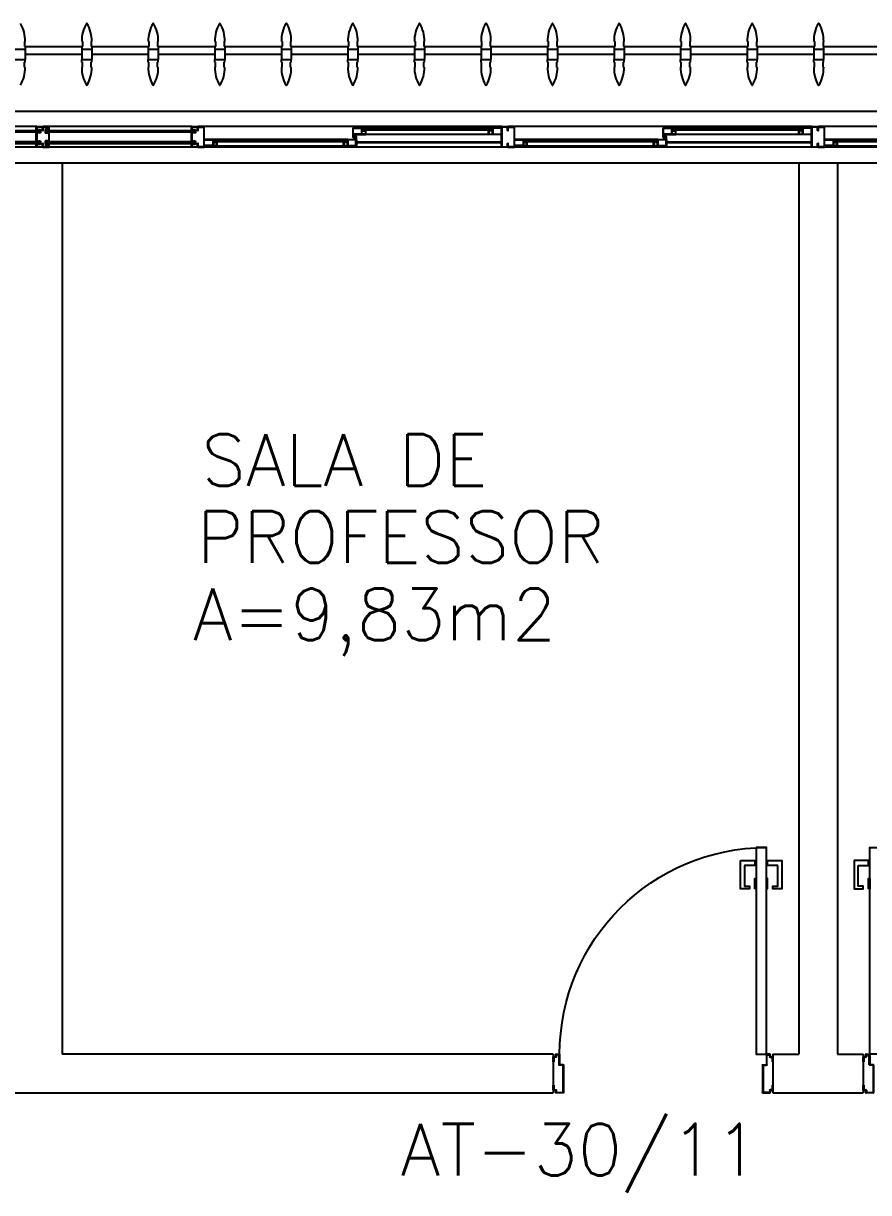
# Model space of a CAD drawing. Header units: millimetres. Extents: x 2128 to 2646, y 1972 to 2207.
# Drawn here: x 2336.761 to 2340.032, y 2021.379 to 2025.905 of the extents above; entities that cross this region are included whole.
import ezdxf

# ---------------------------------------------------------------- set-up
doc = ezdxf.new("R2010")
doc.units = ezdxf.units.MM
for name, color, linetype in [('AR-ALV', 2, 'Continuous'), ('AR-BRISES', 1, 'Continuous'), ('AR-ESQ', 1, 'Continuous'), ('AR-PORTA', 1, 'Continuous'), ('BR-PAINEL', 1, 'Continuous'), ('BR-SUPORTE', 1, 'Continuous'), ('DT-ESQ-BAGUETE-C', 1, 'Continuous'), ('DT-ESQ-BAGUETE-V', 1, 'Continuous'), ('DT-ESQ-CHAPA DOBRADA-V', 1, 'Continuous'), ('DT-ESQ-MARCO-V', 1, 'Continuous'), ('DT-ESQ-PERFIL CADEIRA-C', 2, 'Continuous'), ('DT-ESQ-PERFIL CADEIRA-V', 2, 'Continuous'), ('DT-ESQ-PERFIL U SIMPLES-C', 2, 'Continuous'), ('DT-ESQ-PERFIL U-C', 2, 'Continuous'), ('DT-ESQ-PERFIL U-V', 1, 'Continuous'), ('DT-ESQ-VIDRO-C', 2, 'Continuous'), ('DT-ESQ-VIDRO-V', 71, 'Continuous'), ('DT-TXTMOD', 1, 'Continuous'), ('ENDEREÇO', 2, 'Continuous'), ('maçaneta', 1, 'Continuous'), ('mov', 1, 'Continuous'), ('PM-PERFIL U-C', 2, 'Continuous'), ('pm1', 2, 'Continuous'), ('TEXTO', 2, 'Continuous'), ('Área', 2, 'Continuous')]:
    doc.layers.add(name, color=color, linetype=linetype)
doc.styles.add('S10', font='simplex.shx', dxfattribs={"height": 0.1})
doc.styles.add('UNB-100', font='simplex.shx', dxfattribs={"height": 0.2})
doc.styles.add('UNB1-100', font='simplex.shx', dxfattribs={"height": 0.2})

# ---------------------------------------------------------------- blocks, each defined once
blk = doc.blocks.new('EF35-P')
at = {"layer": 'DT-ESQ-BAGUETE-C', "ltscale": 0.1}
for points in [[(0.7015, -0.08), (0.715, -0.08), (0.715, -0.0785), (0.702, -0.0785, -0.414214), (0.7015, -0.078), (0.7015, -0.067, -0.414214), (0.702, -0.0665), (0.715, -0.0665), (0.715, -0.065), (0.7015, -0.065, 0.414214), (0.7, -0.0665), (0.7, -0.0785, 0.414214)], [(1.41, -0.08), (1.3965, -0.08), (1.3965, -0.0785), (1.4095, -0.0785, 0.414214), (1.41, -0.078), (1.41, -0.067, 0.414214), (1.4095, -0.0665), (1.3965, -0.0665), (1.3965, -0.065), (1.41, -0.065, -0.414214), (1.4115, -0.0665), (1.4115, -0.0785, -0.414214)], [(1.9015, -0.08), (1.915, -0.08), (1.915, -0.0785), (1.902, -0.0785, -0.414214), (1.9015, -0.078), (1.9015, -0.067, -0.414214), (1.902, -0.0665), (1.915, -0.0665), (1.915, -0.065), (1.9015, -0.065, 0.414214), (1.9, -0.0665), (1.9, -0.0785, 0.414214)], [(2.61, -0.08), (2.5965, -0.08), (2.5965, -0.0785), (2.6095, -0.0785, 0.414214), (2.61, -0.078), (2.61, -0.067, 0.414214), (2.6095, -0.0665), (2.5965, -0.0665), (2.5965, -0.065), (2.61, -0.065, -0.414214), (2.6115, -0.0665), (2.6115, -0.0785, -0.414214)], [(3.1015, -0.08), (3.115, -0.08), (3.115, -0.0785), (3.102, -0.0785, -0.414214), (3.1015, -0.078), (3.1015, -0.067, -0.414214), (3.102, -0.0665), (3.115, -0.0665), (3.115, -0.065), (3.1015, -0.065, 0.414214), (3.1, -0.0665), (3.1, -0.0785, 0.414214)], [(0.8485, -0.125), (0.835, -0.125), (0.835, -0.1235), (0.848, -0.1235, 0.414214), (0.8485, -0.123), (0.8485, -0.112, 0.414214), (0.848, -0.1115), (0.835, -0.1115), (0.835, -0.11), (0.8485, -0.11, -0.414214), (0.85, -0.1115), (0.85, -0.1235, -0.414214)], [(1.3265, -0.125), (1.34, -0.125), (1.34, -0.1235), (1.327, -0.1235, -0.414214), (1.3265, -0.123), (1.3265, -0.112, -0.414214), (1.327, -0.1115), (1.34, -0.1115), (1.34, -0.11), (1.3265, -0.11, 0.414214), (1.325, -0.1115), (1.325, -0.1235, 0.414214)], [(2.0485, -0.125), (2.035, -0.125), (2.035, -0.1235), (2.048, -0.1235, 0.414214), (2.0485, -0.123), (2.0485, -0.112, 0.414214), (2.048, -0.1115), (2.035, -0.1115), (2.035, -0.11), (2.0485, -0.11, -0.414214), (2.05, -0.1115), (2.05, -0.1235, -0.414214)], [(2.5265, -0.125), (2.54, -0.125), (2.54, -0.1235), (2.527, -0.1235, -0.414214), (2.5265, -0.123), (2.5265, -0.112, -0.414214), (2.527, -0.1115), (2.54, -0.1115), (2.54, -0.11), (2.5265, -0.11, 0.414214), (2.525, -0.1115), (2.525, -0.1235, 0.414214)]]:
    blk.add_lwpolyline(points, format="xyb", close=True, dxfattribs=at)
at = {"layer": 'DT-ESQ-BAGUETE-V', "ltscale": 0.1}
for p, q in [((0.4225, -0.065), (0.7015, -0.065)), ((1.41, -0.065), (1.9015, -0.065)), ((2.61, -0.065), (3.1015, -0.065)), ((0.8485, -0.11), (1.3265, -0.11)), ((2.0485, -0.11), (2.5265, -0.11))]:
    blk.add_line(p, q, dxfattribs=at)
at = {"layer": 'DT-ESQ-CHAPA DOBRADA-V', "ltscale": 0.1}
for p, q in [((0.8, -0.077), (1.3615, -0.077)), ((0.8, -0.08), (1.3615, -0.08)), ((2, -0.077), (2.5615, -0.077)), ((2, -0.08), (2.5615, -0.08))]:
    blk.add_line(p, q, dxfattribs=at)
at = {"layer": 'DT-ESQ-MARCO-V', "ltscale": 0.1}
for p, q in [((3.1985, -0.06), (3.7515, -0.06)), ((3.7985, -0.06), (4.3515, -0.06)), ((3.1985, -0.14), (3.7515, -0.14)), ((3.7985, -0.14), (4.3515, -0.14))]:
    blk.add_line(p, q, dxfattribs=at)
at = {"layer": 'DT-ESQ-PERFIL CADEIRA-C', "ltscale": 0.1}
for p, q in [((0.75, -0.0885), (0.7015, -0.0885)), ((1.3635, -0.0885), (1.41, -0.0885)), ((1.95, -0.0885), (1.9015, -0.0885)), ((2.5635, -0.0885), (2.61, -0.0885)), ((3.15, -0.0885), (3.1015, -0.0885)), ((0.8, -0.1335), (0.8485, -0.1335)), ((1.373, -0.1335), (1.3265, -0.1335)), ((2, -0.1335), (2.0485, -0.1335)), ((2.573, -0.1335), (2.5265, -0.1335))]:
    blk.add_line(p, q, dxfattribs=at)
for points in [[(0.7015, -0.09), (0.75, -0.09), (0.75, -0.0885), (0.715, -0.0885, 0.198912), (0.7161, -0.0881, 0.198913), (0.7165, -0.087), (0.7165, -0.067, -0.414214), (0.717, -0.0665), (0.75, -0.0665), (0.75, -0.065), (0.7165, -0.065, 0.414214), (0.715, -0.0665), (0.715, -0.0785), (0.715, -0.08), (0.715, -0.087), (0.7015, -0.087, 1)], [(1.41, -0.087, -1), (1.41, -0.09), (1.3635, -0.09, -0.414214), (1.3615, -0.088), (1.3615, -0.067, -0.414214), (1.3635, -0.065), (1.395, -0.065, -0.414214), (1.3965, -0.0665), (1.3965, -0.087)], [(1.3965, -0.0885, -0.198913), (1.3954, -0.0881, -0.198913), (1.395, -0.087), (1.395, -0.067, 0.414214), (1.3945, -0.0665), (1.3635, -0.0665, 0.414214), (1.363, -0.067), (1.363, -0.088, 0.414214), (1.3635, -0.0885)], [(1.9015, -0.09), (1.95, -0.09), (1.95, -0.0885), (1.915, -0.0885, 0.198912), (1.9161, -0.0881, 0.198913), (1.9165, -0.087), (1.9165, -0.067, -0.414214), (1.917, -0.0665), (1.95, -0.0665), (1.95, -0.065), (1.9165, -0.065, 0.414214), (1.915, -0.0665), (1.915, -0.0785), (1.915, -0.08), (1.915, -0.087), (1.9015, -0.087, 1)], [(2.61, -0.087, -1), (2.61, -0.09), (2.5635, -0.09, -0.414214), (2.5615, -0.088), (2.5615, -0.067, -0.414214), (2.5635, -0.065), (2.595, -0.065, -0.414214), (2.5965, -0.0665), (2.5965, -0.087)], [(2.5965, -0.0885, -0.198913), (2.5954, -0.0881, -0.198913), (2.595, -0.087), (2.595, -0.067, 0.414214), (2.5945, -0.0665), (2.5635, -0.0665, 0.414214), (2.563, -0.067), (2.563, -0.088, 0.414214), (2.5635, -0.0885)], [(3.1015, -0.09), (3.15, -0.09), (3.15, -0.0885), (3.115, -0.0885, 0.198912), (3.1161, -0.0881, 0.198913), (3.1165, -0.087), (3.1165, -0.067, -0.414214), (3.117, -0.0665), (3.15, -0.0665), (3.15, -0.065), (3.1165, -0.065, 0.414214), (3.115, -0.0665), (3.115, -0.0785), (3.115, -0.08), (3.115, -0.087), (3.1015, -0.087, 1)], [(0.8485, -0.135), (0.8, -0.135), (0.8, -0.1335), (0.835, -0.1335, -0.198912), (0.8339, -0.1331, -0.198913), (0.8335, -0.132), (0.8335, -0.112, 0.414214), (0.833, -0.1115), (0.8, -0.1115), (0.8, -0.11), (0.8335, -0.11, -0.414214), (0.835, -0.1115), (0.835, -0.1235), (0.835, -0.125), (0.835, -0.132), (0.8485, -0.132, -1)], [(1.3265, -0.132, 1), (1.3265, -0.135), (1.373, -0.135, 0.414214), (1.375, -0.133), (1.375, -0.112, 0.414214), (1.373, -0.11), (1.3415, -0.11, 0.414214), (1.34, -0.1115), (1.34, -0.132)], [(1.34, -0.1335, 0.198913), (1.3411, -0.1331, 0.198913), (1.3415, -0.132), (1.3415, -0.112, -0.414214), (1.342, -0.1115), (1.373, -0.1115, -0.414214), (1.3735, -0.112), (1.3735, -0.133, -0.414214), (1.373, -0.1335)], [(2.0485, -0.135), (2, -0.135), (2, -0.1335), (2.035, -0.1335, -0.198912), (2.0339, -0.1331, -0.198913), (2.0335, -0.132), (2.0335, -0.112, 0.414214), (2.033, -0.1115), (2, -0.1115), (2, -0.11), (2.0335, -0.11, -0.414214), (2.035, -0.1115), (2.035, -0.1235), (2.035, -0.125), (2.035, -0.132), (2.0485, -0.132, -1)], [(2.5265, -0.132, 1), (2.5265, -0.135), (2.573, -0.135, 0.414214), (2.575, -0.133), (2.575, -0.112, 0.414214), (2.573, -0.11), (2.5415, -0.11, 0.414214), (2.54, -0.1115), (2.54, -0.132)], [(2.54, -0.1335, 0.198913), (2.5411, -0.1331, 0.198913), (2.5415, -0.132), (2.5415, -0.112, -0.414214), (2.542, -0.1115), (2.573, -0.1115, -0.414214), (2.5735, -0.112), (2.5735, -0.133, -0.414214), (2.573, -0.1335)]]:
    blk.add_lwpolyline(points, format="xyb", close=True, dxfattribs=at)
at = {"layer": 'DT-ESQ-PERFIL CADEIRA-V', "ltscale": 0.1}
for p, q in [((0.4075, -0.09), (0.7015, -0.09)), ((1.395, -0.09), (1.9015, -0.09)), ((2.595, -0.09), (3.1015, -0.09)), ((0.8485, -0.135), (1.3265, -0.135)), ((2.0485, -0.135), (2.5265, -0.135))]:
    blk.add_line(p, q, dxfattribs=at)
at = {"layer": 'DT-ESQ-PERFIL U SIMPLES-C', "ltscale": 0.1}
for points in [[(1.3635, -0.102), (1.3715, -0.102), (1.3715, -0.1005), (1.3635, -0.1005, -0.414214), (1.363, -0.1), (1.363, -0.092, -0.414214), (1.3635, -0.0915), (1.3715, -0.0915), (1.3715, -0.09), (1.3635, -0.09, 0.414214), (1.3615, -0.092), (1.3615, -0.1, 0.414214)], [(2.5635, -0.102), (2.5715, -0.102), (2.5715, -0.1005), (2.5635, -0.1005, -0.414214), (2.563, -0.1), (2.563, -0.092, -0.414214), (2.5635, -0.0915), (2.5715, -0.0915), (2.5715, -0.09), (2.5635, -0.09, 0.414214), (2.5615, -0.092), (2.5615, -0.1, 0.414214)], [(1.373, -0.098), (1.365, -0.098), (1.365, -0.0995), (1.373, -0.0995, -0.414214), (1.3735, -0.1), (1.3735, -0.108, -0.414214), (1.373, -0.1085), (1.365, -0.1085), (1.365, -0.11), (1.373, -0.11, 0.414214), (1.375, -0.108), (1.375, -0.1, 0.414214)], [(2.573, -0.098), (2.565, -0.098), (2.565, -0.0995), (2.573, -0.0995, -0.414214), (2.5735, -0.1), (2.5735, -0.108, -0.414214), (2.573, -0.1085), (2.565, -0.1085), (2.565, -0.11), (2.573, -0.11, 0.414214), (2.575, -0.108), (2.575, -0.1, 0.414214)]]:
    blk.add_lwpolyline(points, format="xyb", close=True, dxfattribs=at)
at = {"layer": 'DT-ESQ-PERFIL U-C', "ltscale": 0.1}
for points in [[(0.775, -0.0615, 0.414214), (0.7735, -0.06), (0.7515, -0.06, 0.414214), (0.75, -0.0615), (0.75, -0.1385, 0.414214), (0.7515, -0.14), (0.7735, -0.14, 0.414214), (0.775, -0.1385), (0.775, -0.125), (0.7735, -0.125), (0.7735, -0.138, -0.414214), (0.773, -0.1385), (0.752, -0.1385, -0.414214), (0.7515, -0.138), (0.7515, -0.062, -0.414214), (0.752, -0.0615), (0.773, -0.0615, -0.414214), (0.7735, -0.062), (0.7735, -0.075), (0.775, -0.075)], [(0.775, -0.0615, -0.414214), (0.7765, -0.06), (0.7985, -0.06, -0.414214), (0.8, -0.0615), (0.8, -0.1385, -0.414214), (0.7985, -0.14), (0.7765, -0.14, -0.414214), (0.775, -0.1385), (0.775, -0.125), (0.7765, -0.125), (0.7765, -0.138, 0.414214), (0.777, -0.1385), (0.798, -0.1385, 0.414214), (0.7985, -0.138), (0.7985, -0.062, 0.414214), (0.798, -0.0615), (0.777, -0.0615, 0.414214), (0.7765, -0.062), (0.7765, -0.075), (0.775, -0.075)], [(1.975, -0.0615, 0.414214), (1.9735, -0.06), (1.9515, -0.06, 0.414214), (1.95, -0.0615), (1.95, -0.1385, 0.414214), (1.9515, -0.14), (1.9735, -0.14, 0.414214), (1.975, -0.1385), (1.975, -0.125), (1.9735, -0.125), (1.9735, -0.138, -0.414214), (1.973, -0.1385), (1.952, -0.1385, -0.414214), (1.9515, -0.138), (1.9515, -0.062, -0.414214), (1.952, -0.0615), (1.973, -0.0615, -0.414214), (1.9735, -0.062), (1.9735, -0.075), (1.975, -0.075)], [(1.975, -0.0615, -0.414214), (1.9765, -0.06), (1.9985, -0.06, -0.414214), (2, -0.0615), (2, -0.1385, -0.414214), (1.9985, -0.14), (1.9765, -0.14, -0.414214), (1.975, -0.1385), (1.975, -0.125), (1.9765, -0.125), (1.9765, -0.138, 0.414214), (1.977, -0.1385), (1.998, -0.1385, 0.414214), (1.9985, -0.138), (1.9985, -0.062, 0.414214), (1.998, -0.0615), (1.977, -0.0615, 0.414214), (1.9765, -0.062), (1.9765, -0.075), (1.975, -0.075)], [(3.175, -0.0615, 0.414214), (3.1735, -0.06), (3.1515, -0.06, 0.414214), (3.15, -0.0615), (3.15, -0.1385, 0.414214), (3.1515, -0.14), (3.1735, -0.14, 0.414214), (3.175, -0.1385), (3.175, -0.125), (3.1735, -0.125), (3.1735, -0.138, -0.414214), (3.173, -0.1385), (3.152, -0.1385, -0.414214), (3.1515, -0.138), (3.1515, -0.062, -0.414214), (3.152, -0.0615), (3.173, -0.0615, -0.414214), (3.1735, -0.062), (3.1735, -0.075), (3.175, -0.075)], [(3.2, -0.1285), (3.2, -0.1385, -0.414214), (3.1985, -0.14), (3.1765, -0.14, -0.414214), (3.175, -0.1385), (3.175, -0.125), (3.1765, -0.125), (3.1765, -0.138, 0.414214), (3.177, -0.1385), (3.198, -0.1385, 0.414214), (3.1985, -0.138), (3.1985, -0.1285), (3.1855, -0.1285, -0.414214), (3.184, -0.127), (3.184, -0.117, -0.414214), (3.1855, -0.1155), (3.1985, -0.1155), (3.1985, -0.0845), (3.1855, -0.0845, -0.414214), (3.184, -0.083), (3.184, -0.073, -0.414214), (3.1855, -0.0715), (3.1985, -0.0715), (3.1985, -0.062, 0.414214), (3.198, -0.0615), (3.177, -0.0615, 0.414214), (3.1765, -0.062), (3.1765, -0.075), (3.175, -0.075), (3.175, -0.0615, -0.414214), (3.1765, -0.06), (3.1985, -0.06, -0.414214), (3.2, -0.0615), (3.2, -0.0715, -0.414214), (3.1985, -0.073), (3.1855, -0.073), (3.1855, -0.083), (3.1985, -0.083), (3.1985, -0.083, -0.414214), (3.2, -0.0845), (3.2, -0.1155, -0.414214), (3.1985, -0.117), (3.1985, -0.117), (3.1855, -0.117), (3.1855, -0.127), (3.1985, -0.127, -0.414214)], [(3.75, -0.1285), (3.75, -0.1385, 0.414214), (3.7515, -0.14), (3.7735, -0.14, 0.414214), (3.775, -0.1385), (3.775, -0.125), (3.7735, -0.125), (3.7735, -0.138, -0.414214), (3.773, -0.1385), (3.752, -0.1385, -0.414214), (3.7515, -0.138), (3.7515, -0.1285), (3.7645, -0.1285, 0.414214), (3.766, -0.127), (3.766, -0.117, 0.414214), (3.7645, -0.1155), (3.7515, -0.1155), (3.7515, -0.0845), (3.7645, -0.0845, 0.414214), (3.766, -0.083), (3.766, -0.073, 0.414214), (3.7645, -0.0715), (3.7515, -0.0715), (3.7515, -0.062, -0.414214), (3.752, -0.0615), (3.773, -0.0615, -0.414214), (3.7735, -0.062), (3.7735, -0.075), (3.775, -0.075), (3.775, -0.0615, 0.414214), (3.7735, -0.06), (3.7515, -0.06, 0.414214), (3.75, -0.0615), (3.75, -0.0715, 0.414214), (3.7515, -0.073), (3.7645, -0.073), (3.7645, -0.083), (3.7515, -0.083), (3.7515, -0.083, 0.414214), (3.75, -0.0845), (3.75, -0.1155, 0.414214), (3.7515, -0.117), (3.7515, -0.117), (3.7645, -0.117), (3.7645, -0.127), (3.7515, -0.127, 0.414214)], [(3.8, -0.1285), (3.8, -0.1385, -0.414214), (3.7985, -0.14), (3.7765, -0.14, -0.414214), (3.775, -0.1385), (3.775, -0.125), (3.7765, -0.125), (3.7765, -0.138, 0.414214), (3.777, -0.1385), (3.798, -0.1385, 0.414214), (3.7985, -0.138), (3.7985, -0.1285), (3.7855, -0.1285, -0.414214), (3.784, -0.127), (3.784, -0.117, -0.414214), (3.7855, -0.1155), (3.7985, -0.1155), (3.7985, -0.0845), (3.7855, -0.0845, -0.414214), (3.784, -0.083), (3.784, -0.073, -0.414214), (3.7855, -0.0715), (3.7985, -0.0715), (3.7985, -0.062, 0.414214), (3.798, -0.0615), (3.777, -0.0615, 0.414214), (3.7765, -0.062), (3.7765, -0.075), (3.775, -0.075), (3.775, -0.0615, -0.414214), (3.7765, -0.06), (3.7985, -0.06, -0.414214), (3.8, -0.0615), (3.8, -0.0715, -0.414214), (3.7985, -0.073), (3.7855, -0.073), (3.7855, -0.083), (3.7985, -0.083), (3.7985, -0.083, -0.414214), (3.8, -0.0845), (3.8, -0.1155, -0.414214), (3.7985, -0.117), (3.7985, -0.117), (3.7855, -0.117), (3.7855, -0.127), (3.7985, -0.127, -0.414214)]]:
    blk.add_lwpolyline(points, format="xyb", close=True, dxfattribs=at)
at = {"layer": 'DT-ESQ-PERFIL U-V', "ltscale": 0.1}
for p, q in [((0.0235, -0.06), (0.7515, -0.06)), ((0.7985, -0.06), (1.9515, -0.06)), ((1.9985, -0.06), (3.1515, -0.06)), ((0.0235, -0.14), (0.7515, -0.14)), ((0.7985, -0.14), (1.9515, -0.14)), ((1.9985, -0.14), (3.1515, -0.14))]:
    blk.add_line(p, q, dxfattribs=at)
at = {"layer": 'DT-ESQ-VIDRO-C', "ltscale": 0.1}
for points in [[(0.7125, -0.085), (0.7125, -0.082), (0.4115, -0.082), (0.4115, -0.085)], [(1.9125, -0.085), (1.9125, -0.082), (1.399, -0.082), (1.399, -0.085)], [(3.1125, -0.085), (3.1125, -0.082), (2.599, -0.082), (2.599, -0.085)], [(3.7625, -0.081), (3.7625, -0.075), (3.1875, -0.075), (3.1875, -0.081)], [(4.3625, -0.081), (4.3625, -0.075), (3.7875, -0.075), (3.7875, -0.081)], [(0.838, -0.13), (0.838, -0.127), (1.337, -0.127), (1.337, -0.13)], [(2.038, -0.13), (2.038, -0.127), (2.537, -0.127), (2.537, -0.13)]]:
    blk.add_lwpolyline(points, close=True, dxfattribs=at)
at = {"layer": 'DT-ESQ-VIDRO-V', "ltscale": 0.1}
for points in [[(3.7625, -0.119), (3.7625, -0.125), (3.1875, -0.125), (3.1875, -0.119)], [(4.3625, -0.119), (4.3625, -0.125), (3.7875, -0.125), (3.7875, -0.119)]]:
    blk.add_lwpolyline(points, close=True, dxfattribs=at)
at = {"layer": 'DT-TXTMOD', "ltscale": 0.1, "style": 'S10', "flags": 3}
for tag, p in [('M01', (0.025, -0.28)), ('M02', (0.3253, -0.28)), ('M03', (0.627, -0.28)), ('M04', (0.9288, -0.28)), ('M05', (1.2306, -0.28)), ('M06', (1.5323, -0.28)), ('M07', (1.8341, -0.28)), ('M08', (2.1359, -0.28)), ('M09', (2.4376, -0.28)), ('M10', (2.7394, -0.28)), ('M11', (3.0412, -0.28)), ('M12', (3.3429, -0.28)), ('M13', (3.6447, -0.28)), ('M14', (3.9464, -0.28)), ('M15', (4.2482, -0.28)), ('M16', (4.55, -0.28)), ('M17', (4.8517, -0.28))]:
    blk.add_attdef(tag, p, '', height=0.1, dxfattribs=at)
blk = doc.blocks.new('BR-MODULO8')
at = {"layer": 'BR-PAINEL'}
for p, q in [((-3.8817, 0.24), (-3.8433, 0.24)), ((-3.8458, 0.27), (-3.8458, 0.25)), ((-3.8433, 0.27), (-3.8458, 0.27)), ((-3.8433, 0.25), (-3.8458, 0.25)), ((-3.8433, 0.25), (-3.8433, 0.24)), ((-3.8433, 0.24), (-3.8433, 0.2)), ((-3.6242, 0.27), (-3.6217, 0.27)), ((-3.6242, 0.25), (-3.6242, 0.24)), ((-3.6242, 0.25), (-3.6217, 0.25)), ((-3.6242, 0.24), (-3.5858, 0.24)), ((-3.6242, 0.24), (-3.6242, 0.2)), ((-3.6217, 0.27), (-3.6217, 0.25)), ((-3.5883, 0.27), (-3.5883, 0.25)), ((-3.5858, 0.27), (-3.5883, 0.27)), ((-3.5858, 0.25), (-3.5883, 0.25)), ((-3.5858, 0.25), (-3.5858, 0.24)), ((-3.5858, 0.24), (-3.5858, 0.2)), ((-3.3667, 0.27), (-3.3642, 0.27)), ((-3.3667, 0.25), (-3.3667, 0.24)), ((-3.3667, 0.25), (-3.3642, 0.25)), ((-3.3667, 0.24), (-3.3283, 0.24)), ((-3.3667, 0.24), (-3.3667, 0.2)), ((-3.3642, 0.27), (-3.3642, 0.25)), ((-3.3308, 0.27), (-3.3308, 0.25)), ((-3.3283, 0.27), (-3.3308, 0.27)), ((-3.3283, 0.25), (-3.3308, 0.25)), ((-3.3283, 0.25), (-3.3283, 0.24)), ((-3.3283, 0.24), (-3.3283, 0.2)), ((-3.1092, 0.27), (-3.1067, 0.27)), ((-3.1092, 0.25), (-3.1092, 0.24)), ((-3.1092, 0.25), (-3.1067, 0.25)), ((-3.1092, 0.24), (-3.0708, 0.24)), ((-3.1092, 0.24), (-3.1092, 0.2)), ((-3.1067, 0.27), (-3.1067, 0.25)), ((-3.0733, 0.27), (-3.0733, 0.25)), ((-3.0708, 0.27), (-3.0733, 0.27)), ((-3.0708, 0.25), (-3.0733, 0.25)), ((-3.0708, 0.25), (-3.0708, 0.24)), ((-3.0708, 0.24), (-3.0708, 0.2)), ((-2.8517, 0.27), (-2.8492, 0.27)), ((-2.8517, 0.25), (-2.8517, 0.24)), ((-2.8517, 0.25), (-2.8492, 0.25)), ((-2.8517, 0.24), (-2.8133, 0.24)), ((-2.8517, 0.24), (-2.8517, 0.2)), ((-2.8492, 0.27), (-2.8492, 0.25)), ((-2.8158, 0.27), (-2.8158, 0.25)), ((-2.8133, 0.27), (-2.8158, 0.27)), ((-2.8133, 0.25), (-2.8158, 0.25)), ((-2.8133, 0.25), (-2.8133, 0.24)), ((-2.8133, 0.24), (-2.8133, 0.2)), ((-2.5942, 0.27), (-2.5917, 0.27)), ((-2.5942, 0.25), (-2.5942, 0.24)), ((-2.5942, 0.25), (-2.5917, 0.25)), ((-2.5942, 0.24), (-2.5558, 0.24)), ((-2.5942, 0.24), (-2.5942, 0.2)), ((-2.5917, 0.27), (-2.5917, 0.25)), ((-2.5583, 0.27), (-2.5583, 0.25)), ((-2.5558, 0.27), (-2.5583, 0.27)), ((-2.5558, 0.25), (-2.5583, 0.25)), ((-2.5558, 0.25), (-2.5558, 0.24)), ((-2.5558, 0.24), (-2.5558, 0.2)), ((-2.3367, 0.27), (-2.3342, 0.27)), ((-2.3367, 0.25), (-2.3367, 0.24)), ((-2.3367, 0.25), (-2.3342, 0.25)), ((-2.3367, 0.24), (-2.2983, 0.24)), ((-2.3367, 0.24), (-2.3367, 0.2)), ((-2.3342, 0.27), (-2.3342, 0.25)), ((-2.3008, 0.27), (-2.3008, 0.25)), ((-2.2983, 0.27), (-2.3008, 0.27)), ((-2.2983, 0.25), (-2.3008, 0.25)), ((-2.2983, 0.25), (-2.2983, 0.24)), ((-2.2983, 0.24), (-2.2983, 0.2)), ((-2.0792, 0.27), (-2.0767, 0.27)), ((-2.0792, 0.25), (-2.0792, 0.24)), ((-2.0792, 0.25), (-2.0767, 0.25)), ((-2.0792, 0.24), (-2.0408, 0.24)), ((-2.0792, 0.24), (-2.0792, 0.2)), ((-2.0767, 0.27), (-2.0767, 0.25)), ((-2.0433, 0.27), (-2.0433, 0.25)), ((-2.0408, 0.27), (-2.0433, 0.27)), ((-2.0408, 0.25), (-2.0433, 0.25)), ((-2.0408, 0.25), (-2.0408, 0.24)), ((-2.0408, 0.24), (-2.0408, 0.2)), ((-1.8217, 0.27), (-1.8192, 0.27)), ((-1.8217, 0.25), (-1.8217, 0.24)), ((-1.8217, 0.25), (-1.8192, 0.25)), ((-1.8217, 0.24), (-1.7833, 0.24)), ((-1.8217, 0.24), (-1.8217, 0.2)), ((-1.8192, 0.27), (-1.8192, 0.25)), ((-1.7858, 0.27), (-1.7858, 0.25)), ((-1.7833, 0.27), (-1.7858, 0.27)), ((-1.7833, 0.25), (-1.7858, 0.25)), ((-1.7833, 0.25), (-1.7833, 0.24)), ((-1.7833, 0.24), (-1.7833, 0.2)), ((-1.5642, 0.27), (-1.5617, 0.27)), ((-1.5642, 0.25), (-1.5642, 0.24)), ((-1.5642, 0.25), (-1.5617, 0.25)), ((-1.5642, 0.24), (-1.5258, 0.24)), ((-1.5642, 0.24), (-1.5642, 0.2)), ((-1.5617, 0.27), (-1.5617, 0.25)), ((-1.5283, 0.27), (-1.5283, 0.25)), ((-1.5258, 0.27), (-1.5283, 0.27)), ((-1.5258, 0.25), (-1.5283, 0.25)), ((-1.5258, 0.25), (-1.5258, 0.24)), ((-1.5258, 0.24), (-1.5258, 0.2)), ((-1.3067, 0.27), (-1.3042, 0.27)), ((-1.3067, 0.25), (-1.3067, 0.24)), ((-1.3067, 0.25), (-1.3042, 0.25)), ((-1.3067, 0.24), (-1.2683, 0.24)), ((-1.3067, 0.24), (-1.3067, 0.2)), ((-1.3042, 0.27), (-1.3042, 0.25)), ((-1.2708, 0.27), (-1.2708, 0.25)), ((-1.2683, 0.27), (-1.2708, 0.27)), ((-1.2683, 0.25), (-1.2708, 0.25)), ((-1.2683, 0.25), (-1.2683, 0.24)), ((-1.2683, 0.24), (-1.2683, 0.2)), ((-1.0492, 0.27), (-1.0467, 0.27)), ((-1.0492, 0.25), (-1.0492, 0.24)), ((-1.0492, 0.25), (-1.0467, 0.25)), ((-1.0492, 0.24), (-1.0108, 0.24)), ((-1.0492, 0.24), (-1.0492, 0.2)), ((-1.0467, 0.27), (-1.0467, 0.25)), ((-1.0133, 0.27), (-1.0133, 0.25)), ((-1.0108, 0.27), (-1.0133, 0.27)), ((-1.0108, 0.25), (-1.0133, 0.25)), ((-1.0108, 0.25), (-1.0108, 0.24)), ((-1.0108, 0.24), (-1.0108, 0.2)), ((-0.7917, 0.27), (-0.7892, 0.27)), ((-0.7917, 0.25), (-0.7917, 0.24)), ((-0.7917, 0.25), (-0.7892, 0.25)), ((-0.7917, 0.24), (-0.7533, 0.24)), ((-0.7917, 0.24), (-0.7917, 0.2)), ((-0.7892, 0.27), (-0.7892, 0.25)), ((-0.7558, 0.27), (-0.7558, 0.25)), ((-0.7533, 0.27), (-0.7558, 0.27)), ((-0.7533, 0.25), (-0.7558, 0.25)), ((-0.7533, 0.25), (-0.7533, 0.24)), ((-0.7533, 0.24), (-0.7533, 0.2)), ((-3.8817, 0.2), (-3.8433, 0.2)), ((-3.8433, 0.19), (-3.8458, 0.19)), ((-3.8458, 0.17), (-3.8458, 0.19)), ((-3.8433, 0.19), (-3.8433, 0.2)), ((-3.6242, 0.2), (-3.5858, 0.2)), ((-3.6242, 0.19), (-3.6242, 0.2)), ((-3.6242, 0.19), (-3.6217, 0.19)), ((-3.6217, 0.17), (-3.6217, 0.19)), ((-3.5858, 0.19), (-3.5883, 0.19)), ((-3.5883, 0.17), (-3.5883, 0.19)), ((-3.5858, 0.19), (-3.5858, 0.2)), ((-3.3667, 0.2), (-3.3283, 0.2)), ((-3.3667, 0.19), (-3.3667, 0.2)), ((-3.3667, 0.19), (-3.3642, 0.19)), ((-3.3642, 0.17), (-3.3642, 0.19)), ((-3.3283, 0.19), (-3.3308, 0.19)), ((-3.3308, 0.17), (-3.3308, 0.19)), ((-3.3283, 0.19), (-3.3283, 0.2)), ((-3.1092, 0.2), (-3.0708, 0.2)), ((-3.1092, 0.19), (-3.1092, 0.2)), ((-3.1092, 0.19), (-3.1067, 0.19)), ((-3.1067, 0.17), (-3.1067, 0.19)), ((-3.0708, 0.19), (-3.0733, 0.19)), ((-3.0733, 0.17), (-3.0733, 0.19)), ((-3.0708, 0.19), (-3.0708, 0.2)), ((-2.8517, 0.2), (-2.8133, 0.2)), ((-2.8517, 0.19), (-2.8517, 0.2)), ((-2.8517, 0.19), (-2.8492, 0.19)), ((-2.8492, 0.17), (-2.8492, 0.19)), ((-2.8133, 0.19), (-2.8158, 0.19)), ((-2.8158, 0.17), (-2.8158, 0.19)), ((-2.8133, 0.19), (-2.8133, 0.2)), ((-2.5942, 0.2), (-2.5558, 0.2)), ((-2.5942, 0.19), (-2.5942, 0.2)), ((-2.5942, 0.19), (-2.5917, 0.19)), ((-2.5917, 0.17), (-2.5917, 0.19)), ((-2.5558, 0.19), (-2.5583, 0.19)), ((-2.5583, 0.17), (-2.5583, 0.19)), ((-2.5558, 0.19), (-2.5558, 0.2)), ((-2.3367, 0.2), (-2.2983, 0.2)), ((-2.3367, 0.19), (-2.3367, 0.2)), ((-2.3367, 0.19), (-2.3342, 0.19)), ((-2.3342, 0.17), (-2.3342, 0.19)), ((-2.2983, 0.19), (-2.3008, 0.19)), ((-2.3008, 0.17), (-2.3008, 0.19)), ((-2.2983, 0.19), (-2.2983, 0.2)), ((-2.0792, 0.2), (-2.0408, 0.2)), ((-2.0792, 0.19), (-2.0792, 0.2)), ((-2.0792, 0.19), (-2.0767, 0.19)), ((-2.0767, 0.17), (-2.0767, 0.19)), ((-2.0408, 0.19), (-2.0433, 0.19)), ((-2.0433, 0.17), (-2.0433, 0.19)), ((-2.0408, 0.19), (-2.0408, 0.2)), ((-1.8217, 0.2), (-1.7833, 0.2)), ((-1.8217, 0.19), (-1.8217, 0.2)), ((-1.8217, 0.19), (-1.8192, 0.19)), ((-1.8192, 0.17), (-1.8192, 0.19)), ((-1.7833, 0.19), (-1.7858, 0.19)), ((-1.7858, 0.17), (-1.7858, 0.19)), ((-1.7833, 0.19), (-1.7833, 0.2)), ((-1.5642, 0.2), (-1.5258, 0.2)), ((-1.5642, 0.19), (-1.5642, 0.2)), ((-1.5642, 0.19), (-1.5617, 0.19)), ((-1.5617, 0.17), (-1.5617, 0.19)), ((-1.5258, 0.19), (-1.5283, 0.19)), ((-1.5283, 0.17), (-1.5283, 0.19)), ((-1.5258, 0.19), (-1.5258, 0.2)), ((-1.3067, 0.2), (-1.2683, 0.2)), ((-1.3067, 0.19), (-1.3067, 0.2)), ((-1.3067, 0.19), (-1.3042, 0.19)), ((-1.3042, 0.17), (-1.3042, 0.19)), ((-1.2683, 0.19), (-1.2708, 0.19)), ((-1.2708, 0.17), (-1.2708, 0.19)), ((-1.2683, 0.19), (-1.2683, 0.2)), ((-1.0492, 0.2), (-1.0108, 0.2)), ((-1.0492, 0.19), (-1.0492, 0.2)), ((-1.0492, 0.19), (-1.0467, 0.19)), ((-1.0467, 0.17), (-1.0467, 0.19)), ((-1.0108, 0.19), (-1.0133, 0.19)), ((-1.0133, 0.17), (-1.0133, 0.19)), ((-1.0108, 0.19), (-1.0108, 0.2)), ((-0.7917, 0.2), (-0.7533, 0.2)), ((-0.7917, 0.19), (-0.7917, 0.2)), ((-0.7917, 0.19), (-0.7892, 0.19)), ((-0.7892, 0.17), (-0.7892, 0.19)), ((-0.7533, 0.19), (-0.7558, 0.19)), ((-0.7558, 0.17), (-0.7558, 0.19)), ((-0.7533, 0.19), (-0.7533, 0.2)), ((-3.8433, 0.17), (-3.8458, 0.17)), ((-3.6242, 0.17), (-3.6217, 0.17)), ((-3.5858, 0.17), (-3.5883, 0.17)), ((-3.3667, 0.17), (-3.3642, 0.17)), ((-3.3283, 0.17), (-3.3308, 0.17)), ((-3.1092, 0.17), (-3.1067, 0.17)), ((-3.0708, 0.17), (-3.0733, 0.17)), ((-2.8517, 0.17), (-2.8492, 0.17)), ((-2.8133, 0.17), (-2.8158, 0.17)), ((-2.5942, 0.17), (-2.5917, 0.17)), ((-2.5558, 0.17), (-2.5583, 0.17)), ((-2.3367, 0.17), (-2.3342, 0.17)), ((-2.2983, 0.17), (-2.3008, 0.17)), ((-2.0792, 0.17), (-2.0767, 0.17)), ((-2.0408, 0.17), (-2.0433, 0.17)), ((-1.8217, 0.17), (-1.8192, 0.17)), ((-1.7833, 0.17), (-1.7858, 0.17)), ((-1.5642, 0.17), (-1.5617, 0.17)), ((-1.5258, 0.17), (-1.5283, 0.17)), ((-1.3067, 0.17), (-1.3042, 0.17)), ((-1.2683, 0.17), (-1.2708, 0.17)), ((-1.0492, 0.17), (-1.0467, 0.17)), ((-1.0108, 0.17), (-1.0133, 0.17)), ((-0.7917, 0.17), (-0.7892, 0.17)), ((-0.7533, 0.17), (-0.7558, 0.17))]:
    blk.add_line(p, q, dxfattribs=at)
for centre, radius, start, end in [((-3.9683, 0.2739), 0.1251, 358.228, 31.5279), ((-3.4992, 0.2739), 0.1251, 148.4721, 181.772), ((-3.605, 0.3387), 0.001, 37.1012, 142.8988), ((-3.7108, 0.2739), 0.1251, 358.228, 31.5279), ((-3.2417, 0.2739), 0.1251, 148.4721, 181.772), ((-3.3475, 0.3387), 0.001, 37.1012, 142.8988), ((-3.4533, 0.2739), 0.1251, 358.228, 31.5279), ((-2.9842, 0.2739), 0.1251, 148.4721, 181.772), ((-3.09, 0.3387), 0.001, 37.1012, 142.8988), ((-3.1958, 0.2739), 0.1251, 358.228, 31.5279), ((-2.7267, 0.2739), 0.1251, 148.4721, 181.772), ((-2.8325, 0.3387), 0.001, 37.1012, 142.8988), ((-2.9383, 0.2739), 0.1251, 358.228, 31.5279), ((-2.4692, 0.2739), 0.1251, 148.4721, 181.772), ((-2.575, 0.3387), 0.001, 37.1012, 142.8988), ((-2.6808, 0.2739), 0.1251, 358.228, 31.5279), ((-2.2117, 0.2739), 0.1251, 148.4721, 181.772), ((-2.3175, 0.3387), 0.001, 37.1012, 142.8988), ((-2.4233, 0.2739), 0.1251, 358.228, 31.5279), ((-1.9542, 0.2739), 0.1251, 148.4721, 181.772), ((-2.06, 0.3387), 0.001, 37.1012, 142.8988), ((-2.1658, 0.2739), 0.1251, 358.228, 31.5279), ((-1.6967, 0.2739), 0.1251, 148.4721, 181.772), ((-1.8025, 0.3387), 0.001, 37.1012, 142.8988), ((-1.9083, 0.2739), 0.1251, 358.228, 31.5279), ((-1.4392, 0.2739), 0.1251, 148.4721, 181.772), ((-1.545, 0.3387), 0.001, 37.1012, 142.8988), ((-1.6508, 0.2739), 0.1251, 358.228, 31.5279), ((-1.1817, 0.2739), 0.1251, 148.4721, 181.772), ((-1.2875, 0.3387), 0.001, 37.1012, 142.8988), ((-1.3933, 0.2739), 0.1251, 358.228, 31.5279), ((-0.9242, 0.2739), 0.1251, 148.4721, 181.772), ((-1.03, 0.3387), 0.001, 37.1012, 142.8988), ((-1.1358, 0.2739), 0.1251, 358.228, 31.5279), ((-0.6667, 0.2739), 0.1251, 148.4721, 181.772), ((-0.7725, 0.3387), 0.001, 37.1012, 142.8988), ((-0.8783, 0.2739), 0.1251, 358.228, 31.5279), ((-3.9683, 0.1661), 0.1251, 328.4721, 1.772), ((-3.4992, 0.1661), 0.1251, 178.228, 211.5279), ((-3.7108, 0.1661), 0.1251, 328.4721, 1.772), ((-3.2417, 0.1661), 0.1251, 178.228, 211.5279), ((-3.4533, 0.1661), 0.1251, 328.4721, 1.772), ((-2.9842, 0.1661), 0.1251, 178.228, 211.5279), ((-3.1958, 0.1661), 0.1251, 328.4721, 1.772), ((-2.7267, 0.1661), 0.1251, 178.228, 211.5279), ((-2.9383, 0.1661), 0.1251, 328.4721, 1.772), ((-2.4692, 0.1661), 0.1251, 178.228, 211.5279), ((-2.6808, 0.1661), 0.1251, 328.4721, 1.772), ((-2.2117, 0.1661), 0.1251, 178.228, 211.5279), ((-2.4233, 0.1661), 0.1251, 328.4721, 1.772), ((-1.9542, 0.1661), 0.1251, 178.228, 211.5279), ((-2.1658, 0.1661), 0.1251, 328.4721, 1.772), ((-1.6967, 0.1661), 0.1251, 178.228, 211.5279), ((-1.9083, 0.1661), 0.1251, 328.4721, 1.772), ((-1.4392, 0.1661), 0.1251, 178.228, 211.5279), ((-1.6508, 0.1661), 0.1251, 328.4721, 1.772), ((-1.1817, 0.1661), 0.1251, 178.228, 211.5279), ((-1.3933, 0.1661), 0.1251, 328.4721, 1.772), ((-0.9242, 0.1661), 0.1251, 178.228, 211.5279), ((-1.1358, 0.1661), 0.1251, 328.4721, 1.772), ((-0.6667, 0.1661), 0.1251, 178.228, 211.5279), ((-0.8783, 0.1661), 0.1251, 328.4721, 1.772), ((-3.605, 0.1013), 0.001, 217.1012, 322.8988), ((-3.3475, 0.1013), 0.001, 217.1012, 322.8988), ((-3.09, 0.1013), 0.001, 217.1012, 322.8988), ((-2.8325, 0.1013), 0.001, 217.1012, 322.8988), ((-2.575, 0.1013), 0.001, 217.1012, 322.8988), ((-2.3175, 0.1013), 0.001, 217.1012, 322.8988), ((-2.06, 0.1013), 0.001, 217.1012, 322.8988), ((-1.8025, 0.1013), 0.001, 217.1012, 322.8988), ((-1.545, 0.1013), 0.001, 217.1012, 322.8988), ((-1.2875, 0.1013), 0.001, 217.1012, 322.8988), ((-1.03, 0.1013), 0.001, 217.1012, 322.8988), ((-0.7725, 0.1013), 0.001, 217.1012, 322.8988)]:
    blk.add_arc(centre, radius, start, end, dxfattribs=at)
at = {"layer": 'BR-SUPORTE'}
for p, q in [((-3.8433, 0.25), (-3.6217, 0.25)), ((-3.5858, 0.25), (-3.3642, 0.25)), ((-3.3283, 0.25), (-3.1067, 0.25)), ((-3.0708, 0.25), (-2.8492, 0.25)), ((-2.8133, 0.25), (-2.5917, 0.25)), ((-2.5558, 0.25), (-2.3342, 0.25)), ((-2.2983, 0.25), (-2.0767, 0.25)), ((-2.0408, 0.25), (-1.8192, 0.25)), ((-1.7833, 0.25), (-1.5617, 0.25)), ((-1.5258, 0.25), (-1.3042, 0.25)), ((-1.2683, 0.25), (-1.0467, 0.25)), ((-1.0108, 0.25), (-0.7892, 0.25)), ((-0.7533, 0.25), (-0.5317, 0.25)), ((-3.8433, 0.22), (-3.6242, 0.22)), ((-3.5858, 0.22), (-3.3667, 0.22)), ((-3.3283, 0.22), (-3.1092, 0.22)), ((-3.0708, 0.22), (-2.8517, 0.22)), ((-2.8133, 0.22), (-2.5942, 0.22)), ((-2.5558, 0.22), (-2.3367, 0.22)), ((-2.2983, 0.22), (-2.0792, 0.22)), ((-2.0408, 0.22), (-1.8217, 0.22)), ((-1.7833, 0.22), (-1.5642, 0.22)), ((-1.5258, 0.22), (-1.3067, 0.22)), ((-1.2683, 0.22), (-1.0492, 0.22)), ((-1.0108, 0.22), (-0.7917, 0.22)), ((-0.7533, 0.22), (-0.5342, 0.22))]:
    blk.add_line(p, q, dxfattribs=at)
blk = doc.blocks.new('PM3')
at = {"layer": 'maçaneta'}
for points in [[(0.02, 0.825), (-0.035, 0.825), (-0.035, 0.715), (0, 0.715), (0, 0.725), (-0.02, 0.725), (-0.02, 0.8035, -0.414214), (-0.0185, 0.805), (0.02, 0.805)], [(0.125, 0.825), (0.07, 0.825), (0.07, 0.805), (0.1085, 0.805, -0.414214), (0.11, 0.8035), (0.11, 0.725), (0.09, 0.725), (0.09, 0.715), (0.125, 0.715)]]:
    blk.add_lwpolyline(points, format="xyb", close=True, dxfattribs=at)
for points in [[(0.02, 0.715), (0.02, 0.755), (0.025, 0.755), (0.025, 0.715)], [(0.07, 0.715), (0.07, 0.755), (0.065, 0.755), (0.065, 0.715)]]:
    blk.add_lwpolyline(points, close=True, dxfattribs=at)
at = {"layer": 'mov'}
blk.add_arc((0.025, 0.075), 0.8, 0, 90, dxfattribs=at)
at = {"layer": 'PM-PERFIL U-C'}
for p, q in [((0, 0.045), (0, 0.0635)), ((0.0015, 0.065), (0.01, 0.065)), ((0.002, 0.063), (0.002, 0.045)), ((0.0105, 0.063), (0.002, 0.063)), ((0.01, 0.065), (0.01, 0.0735)), ((0.0115, 0.075), (0.0235, 0.075)), ((0.012, 0.073), (0.012, 0.0645)), ((0.023, 0.073), (0.012, 0.073)), ((0.023, 0.0335), (0.023, 0.073)), ((0.025, 0.0735), (0.025, 0.034)), ((0.825, 0.0735), (0.825, 0.034)), ((0.8385, 0.075), (0.8265, 0.075)), ((0.827, 0.073), (0.838, 0.073)), ((0.827, 0.0335), (0.827, 0.073)), ((0.838, 0.073), (0.838, 0.0645)), ((0.8395, 0.063), (0.848, 0.063)), ((0.84, 0.065), (0.84, 0.0735)), ((0.8485, 0.065), (0.84, 0.065)), ((0.848, 0.063), (0.848, 0.045)), ((0.85, 0.045), (0.85, 0.0635)), ((0.002, 0.045), (0, 0.045)), ((0.038, 0.032), (0.0245, 0.032)), ((0.0385, 0.034), (0.025, 0.034)), ((0.038, 0.032), (0.038, -0.073)), ((0.04, 0.0325), (0.04, -0.0735)), ((0.81, 0.0325), (0.81, -0.0735)), ((0.8115, 0.034), (0.825, 0.034)), ((0.812, 0.032), (0.8255, 0.032)), ((0.812, 0.032), (0.812, -0.073)), ((0.848, 0.045), (0.85, 0.045)), ((0, -0.045), (0.002, -0.045)), ((0, -0.0635), (0, -0.045)), ((0.002, -0.045), (0.002, -0.063)), ((0.85, -0.045), (0.848, -0.045)), ((0.848, -0.045), (0.848, -0.063)), ((0.85, -0.0635), (0.85, -0.045)), ((0.01, -0.065), (0.0015, -0.065)), ((0.002, -0.063), (0.0105, -0.063)), ((0.01, -0.0735), (0.01, -0.065)), ((0.0385, -0.075), (0.0115, -0.075)), ((0.012, -0.0645), (0.012, -0.073)), ((0.012, -0.073), (0.038, -0.073)), ((0.8115, -0.075), (0.8385, -0.075)), ((0.838, -0.073), (0.812, -0.073)), ((0.838, -0.0645), (0.838, -0.073)), ((0.848, -0.063), (0.8395, -0.063)), ((0.84, -0.0735), (0.84, -0.065)), ((0.84, -0.065), (0.8485, -0.065))]:
    blk.add_line(p, q, dxfattribs=at)
for centre, start, end in [((0.0015, 0.0635), 90, 180), ((0.0115, 0.0735), 90, 180), ((0.0105, 0.0645), 270, 0), ((0.0235, 0.0735), 360, 90), ((0.8265, 0.0735), 90, 180), ((0.8395, 0.0645), 180, 270), ((0.8385, 0.0735), 0, 90), ((0.8485, 0.0635), 0, 90), ((0.0245, 0.0335), 180, 270), ((0.0385, 0.0325), 0, 90), ((0.8115, 0.0325), 90, 180), ((0.8255, 0.0335), 270, 0), ((0.0015, -0.0635), 180, 270), ((0.0115, -0.0735), 180, 270), ((0.0105, -0.0645), 0, 90), ((0.0385, -0.0735), 269.9386, 0), ((0.8115, -0.0735), 180, 270.0614), ((0.8395, -0.0645), 90, 180), ((0.8385, -0.0735), 270, 0), ((0.8485, -0.0635), 270, 0)]:
    blk.add_arc(centre, 0.0015, start, end, dxfattribs=at)
at = {"layer": 'pm1'}
blk.add_lwpolyline([(0.065, 0.875), (0.065, 0.075), (0.025, 0.075), (0.025, 0.875)], close=True, dxfattribs=at)

msp = doc.modelspace()

# ---------------------------------------------------------------- linework, layer by layer
at = {"layer": 'AR-ALV'}
for p, q in [((2336.7615, 2025.3651), (2336.9115, 2025.3651)), ((2336.9115, 2025.3651), (2336.9115, 2021.9151)), ((2339.7615, 2025.3651), (2339.9115, 2025.3651)), ((2339.7615, 2025.3651), (2339.7615, 2021.9151)), ((2339.9115, 2025.3651), (2339.9115, 2021.9151)), ((2338.8115, 2021.9151), (2336.9115, 2021.9151)), ((2338.8115, 2021.9151), (2338.8115, 2021.7651)), ((2339.6615, 2021.9151), (2339.7615, 2021.9151)), ((2339.6615, 2021.9151), (2339.6615, 2021.7651)), ((2339.9115, 2021.9151), (2340.0115, 2021.9151)), ((2340.0115, 2021.9151), (2340.0115, 2021.7651)), ((2334.8615, 2021.7651), (2336.9115, 2021.7651)), ((2336.7615, 2021.7651), (2338.8115, 2021.7651)), ((2339.6615, 2021.7651), (2340.0115, 2021.7651))]:
    msp.add_line(p, q, dxfattribs=at)
at = {"layer": 'AR-ESQ'}
for p, q in [((2335.4615, 2025.5651), (2340.6115, 2025.5651)), ((2335.4615, 2025.3651), (2340.6115, 2025.3651))]:
    msp.add_line(p, q, dxfattribs=at)

# ---------------------------------------------------------------- block references
at = {"layer": 'AR-BRISES'}
msp.add_blockref('BR-MODULO8', (2340.6115, 2025.5651), dxfattribs=at)
at = {"layer": 'AR-ESQ', "rotation": 180}
msp.add_blockref('EF35-P', (2340.6115, 2025.3651), dxfattribs=at)
at = {"layer": 'AR-PORTA', "xscale": -1}
msp.add_blockref('PM3', (2339.6615, 2021.8401), dxfattribs=at)
at = {"layer": 'AR-PORTA'}
msp.add_blockref('PM3', (2340.0115, 2021.8401), dxfattribs=at)

# ---------------------------------------------------------------- texts
at = {"layer": 'ENDEREÇO', "style": 'UNB1-100'}
msp.add_text('AT-30/11', height=0.2, dxfattribs=at).set_placement((2338.2211, 2021.4461))
at = {"layer": 'TEXTO', "style": 'UNB-100'}
for s, p in [('SALA DE', (2337.451, 2024.1146)), ('PROFESSOR', (2337.4326, 2023.8173))]:
    msp.add_text(s, height=0.2, dxfattribs=at).set_placement(p)
at = {"layer": 'Área', "style": 'UNB-100'}
msp.add_text('A=9,83m2', height=0.2, dxfattribs=at).set_placement((2337.4177, 2023.5173))

doc.saveas('drawing.dxf')
